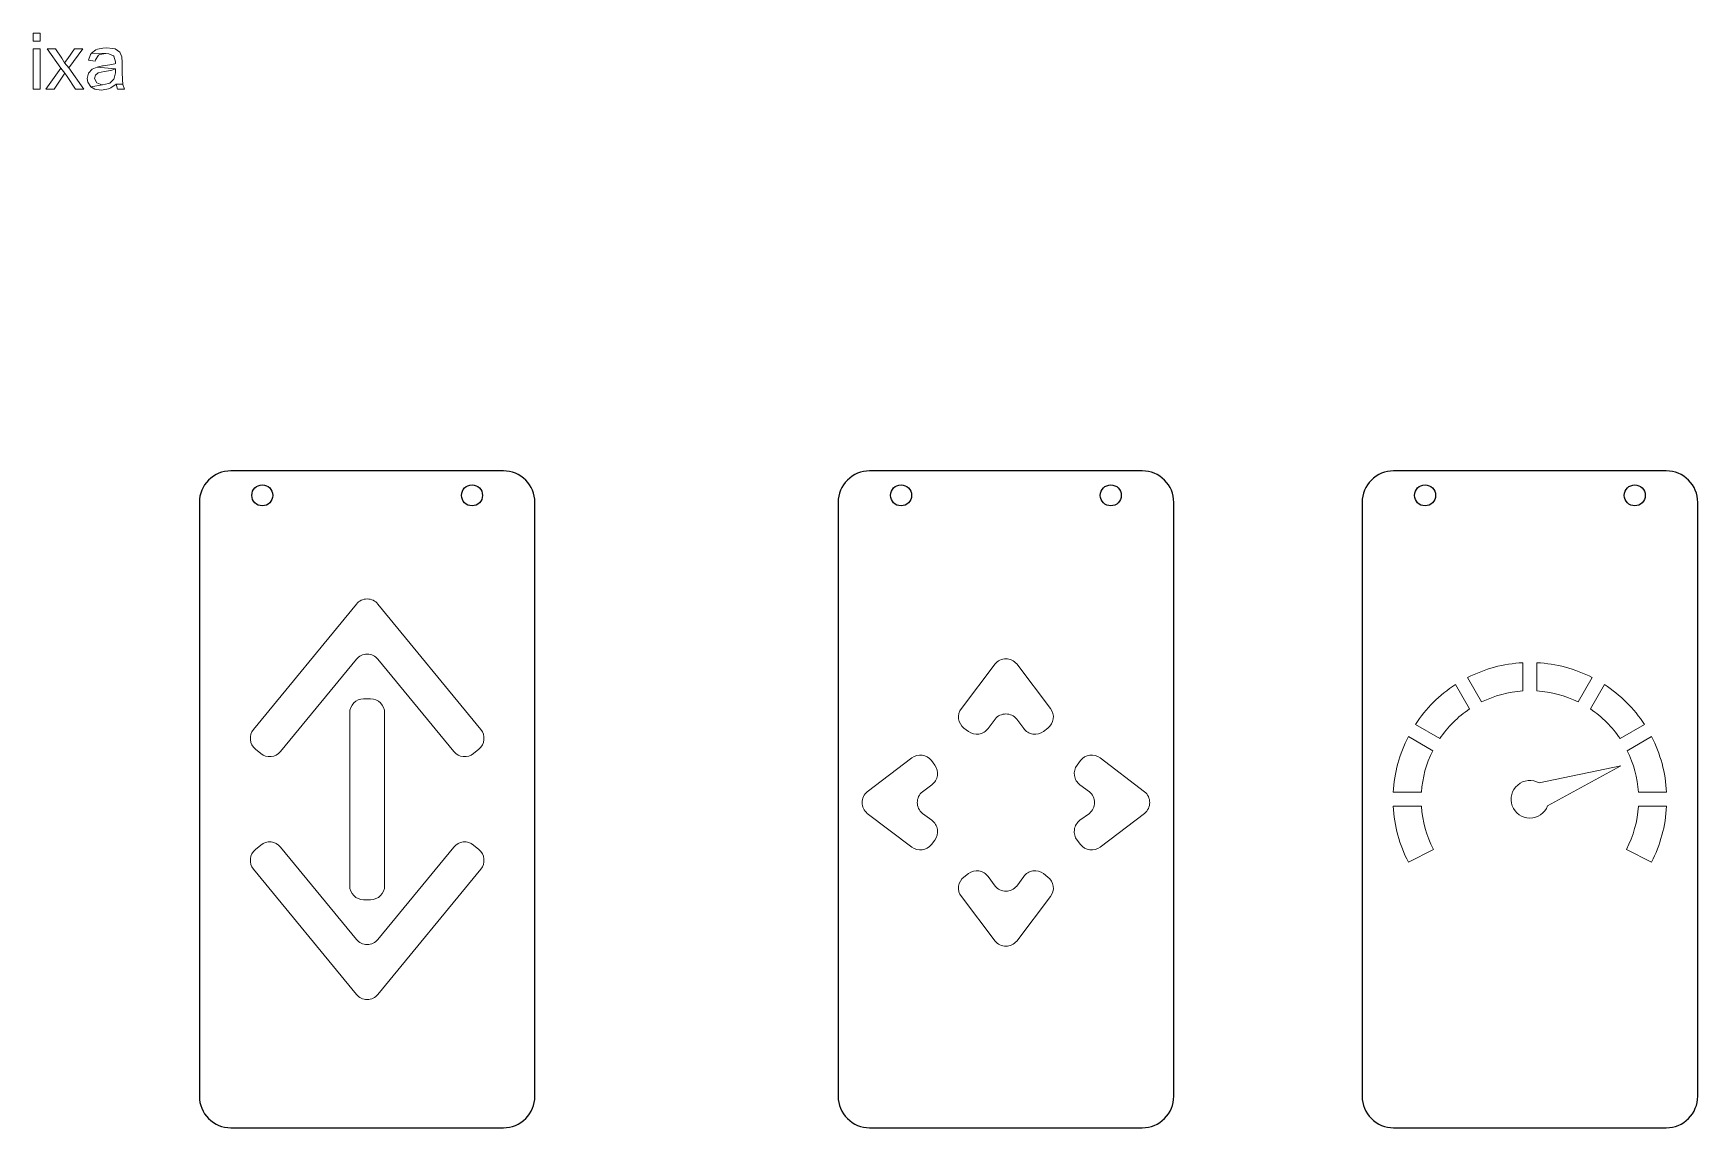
# Model space of a CAD drawing. Header units: millimetres. Extents: x 2660 to 3189, y 1376 to 1573.
# Drawn here: x 2950.9 to 3188.9, y 1376.2 to 1532.8 of the extents above; entities that cross this region are included whole.
import ezdxf

# ---------------------------------------------------------------- set-up
doc = ezdxf.new("R2010")
doc.units = ezdxf.units.MM

msp = doc.modelspace()

# ---------------------------------------------------------------- linework, layer by layer
at = {"color": 6, "lineweight": 0}
for points in [[(2951.83, 1532.79), (2950.86, 1532.79), (2950.86, 1531.64), (2951.83, 1531.64)], [(2951.83, 1530.58), (2950.86, 1530.58), (2950.86, 1524.78), (2951.83, 1524.78)], [(2954.04, 1530.58), (2952.83, 1530.58), (2954.79, 1527.79), (2955.38, 1527.07), (2955.7, 1526.58), (2956.89, 1524.78), (2958.08, 1524.78), (2955.94, 1527.84), (2955.34, 1528.56), (2954.94, 1529.22)], [(2957.93, 1530.58), (2956.76, 1530.58), (2955.79, 1529.2), (2955.34, 1528.56), (2955.94, 1527.84)], [(2959.17, 1529.92), (2959.04, 1529.73), (2958.74, 1528.92), (2959.7, 1528.79), (2959.76, 1529.01), (2960.19, 1529.64), (2960.36, 1529.75), (2961.21, 1529.9)], [(2961.35, 1530.71), (2960.82, 1530.68), (2960.04, 1530.51), (2959.8, 1530.41), (2959.17, 1529.92), (2961.21, 1529.9), (2961.65, 1529.86), (2962.33, 1529.56), (2962.4, 1529.49), (2962.61, 1528.71), (2962.61, 1528.45), (2962.52, 1528.43), (2961.82, 1528.26), (2960.84, 1528.11), (2960.78, 1528.11), (2959.97, 1527.96), (2962.61, 1527.69), (2962.61, 1527.33), (2962.61, 1527.11), (2962.44, 1526.35), (2962.37, 1526.24), (2961.8, 1525.67), (2961.61, 1525.58), (2960.78, 1525.41), (2959.08, 1525.12), (2959.68, 1524.78), (2960.55, 1524.65), (2960.84, 1524.67), (2961.63, 1524.84), (2961.97, 1524.99), (2962.69, 1525.5), (2963.65, 1525.5), (2963.61, 1526.12), (2963.59, 1527.2), (2963.59, 1528.52), (2963.59, 1528.62), (2963.54, 1529.43), (2963.25, 1530.09), (2962.57, 1530.54), (2962.23, 1530.62)], [(2954.79, 1527.79), (2952.66, 1524.78), (2953.85, 1524.78), (2955.38, 1527.07)], [(2959.97, 1527.96), (2959.27, 1527.65), (2958.76, 1527.09), (2958.57, 1526.31), (2958.66, 1525.78), (2959.08, 1525.12), (2960.78, 1525.41), (2960.65, 1525.41), (2959.93, 1525.69), (2959.61, 1526.33), (2959.76, 1526.8), (2960.14, 1527.11), (2960.16, 1527.14), (2960.99, 1527.33), (2961.93, 1527.48), (2962.61, 1527.69)], [(2963.65, 1525.5), (2962.69, 1525.5), (2962.88, 1524.78), (2963.9, 1524.78), (2963.67, 1525.48)]]:
    msp.add_lwpolyline(points, close=True, dxfattribs=at)
for points in [[(3018.11, 1376.16, 0.414214), (3022.61, 1380.66), (3022.61, 1465.66, 0.414214), (3018.11, 1470.16), (2979.11, 1470.16, 0.414214), (2974.61, 1465.66), (2974.61, 1380.66, 0.414214), (2979.11, 1376.16)], [(3109.48, 1376.16, 0.414214), (3113.98, 1380.66), (3113.98, 1465.66, 0.414214), (3109.48, 1470.16), (3070.48, 1470.16, 0.414214), (3065.98, 1465.66), (3065.98, 1380.66, 0.414214), (3070.48, 1376.16)], [(3184.43, 1376.16, 0.414214), (3188.93, 1380.66), (3188.93, 1465.66, 0.414214), (3184.43, 1470.16), (3145.43, 1470.16, 0.414214), (3140.93, 1465.66), (3140.93, 1380.66, 0.414214), (3145.43, 1376.16)]]:
    msp.add_lwpolyline(points, format="xyb", close=True)
at = {"color": 1, "lineweight": 0}
for points in [[(3000.16, 1451.1), (3014.88, 1433.16, -0.414214), (3014.6, 1430.35), (3013.83, 1429.71, -0.414214), (3011.01, 1429.99), (3000.16, 1443.21, 0.472981), (2997.07, 1443.21), (2986.22, 1429.99, -0.414214), (2983.4, 1429.71), (2982.63, 1430.35, -0.414214), (2982.35, 1433.16), (2997.07, 1451.1, -0.472981)], [(3091.52, 1434.65), (3092.52, 1433.29, 0.419304), (3095.34, 1432.87), (3095.98, 1433.36, 0.414214), (3096.36, 1436.16), (3091.52, 1442.53, 0.472981), (3088.43, 1442.53), (3083.6, 1436.16, 0.414214), (3083.98, 1433.36), (3084.61, 1432.87, 0.419304), (3087.44, 1433.29), (3088.43, 1434.65, -0.472981)], [(3163.93, 1438.68), (3163.93, 1442.71, 0.10599), (3156, 1440.58), (3158.02, 1437.09, -0.099304)], [(3165.93, 1438.68), (3165.93, 1442.71, -0.10599), (3173.85, 1440.58), (3171.84, 1437.09, 0.099304)], [(3148.55, 1433.87), (3152.03, 1431.84, -0.097702), (3156.29, 1436.09), (3154.27, 1439.58, 0.104385)], [(3173.57, 1436.09), (3175.58, 1439.58, -0.104385), (3181.31, 1433.87), (3177.83, 1431.84, 0.097702)], [(2998.11, 1408.79), (2999.11, 1408.79, 0.414214), (3001.11, 1410.79), (3001.11, 1435.53, 0.414214), (2999.11, 1437.53), (2998.11, 1437.53, 0.414214), (2996.11, 1435.53), (2996.11, 1410.79, 0.414214)], [(3145.38, 1424.16, -0.106827), (3147.54, 1432.14), (3151.02, 1430.11, 0.100141), (3149.41, 1424.16)], [(3180.45, 1424.16, 0.100141), (3178.84, 1430.11), (3182.32, 1432.14, -0.106827), (3184.47, 1424.16)], [(3078.03, 1424.24), (3079.39, 1425.24, 0.419304), (3079.8, 1428.06), (3079.32, 1428.7, 0.414214), (3076.52, 1429.08), (3070.15, 1424.24, 0.472981), (3070.15, 1421.15), (3076.52, 1416.32, 0.414214), (3079.32, 1416.7), (3079.8, 1417.33, 0.419304), (3079.39, 1420.16), (3078.03, 1421.15, -0.472981)], [(3101.93, 1421.15), (3100.57, 1420.16, 0.419304), (3100.16, 1417.33), (3100.64, 1416.7, 0.414214), (3103.44, 1416.32), (3109.81, 1421.15, 0.472981), (3109.81, 1424.24), (3103.44, 1429.08, 0.414214), (3100.64, 1428.7), (3100.16, 1428.06, 0.419304), (3100.57, 1425.24), (3101.93, 1424.24, -0.472981)], [(3166.24, 1425.51), (3177.92, 1427.97), (3167.45, 1422.23, -2.709383)], [(3149.41, 1422.16, 0.103925), (3151.12, 1416), (3147.55, 1414.15, -0.10727), (3145.38, 1422.16)], [(3180.45, 1422.16, -0.103925), (3178.73, 1416), (3182.3, 1414.15, 0.10727), (3184.47, 1422.16)], [(3000.16, 1395.23), (3014.88, 1413.16, 0.414214), (3014.6, 1415.97), (3013.83, 1416.61, 0.414214), (3011.01, 1416.33), (3000.16, 1403.11, -0.472981), (2997.07, 1403.11), (2986.22, 1416.33, 0.414214), (2983.4, 1416.61), (2982.63, 1415.97, 0.414214), (2982.35, 1413.16), (2997.07, 1395.23, 0.472981)], [(3088.43, 1410.75), (3087.44, 1412.11, 0.419304), (3084.61, 1412.52), (3083.98, 1412.04, 0.414214), (3083.6, 1409.24), (3088.43, 1402.87, 0.472981), (3091.52, 1402.87), (3096.36, 1409.24, 0.414214), (3095.98, 1412.04), (3095.34, 1412.52, 0.419304), (3092.52, 1412.11), (3091.52, 1410.75, -0.472981)]]:
    msp.add_lwpolyline(points, format="xyb", close=True, dxfattribs=at)
at = {"linetype": 'Continuous'}
for centre in [(2983.61, 1466.66), (3013.61, 1466.66), (3074.98, 1466.66), (3104.98, 1466.66), (3149.93, 1466.66), (3179.93, 1466.66)]:
    msp.add_circle(centre, 1.5, dxfattribs=at)

doc.saveas('drawing.dxf')
